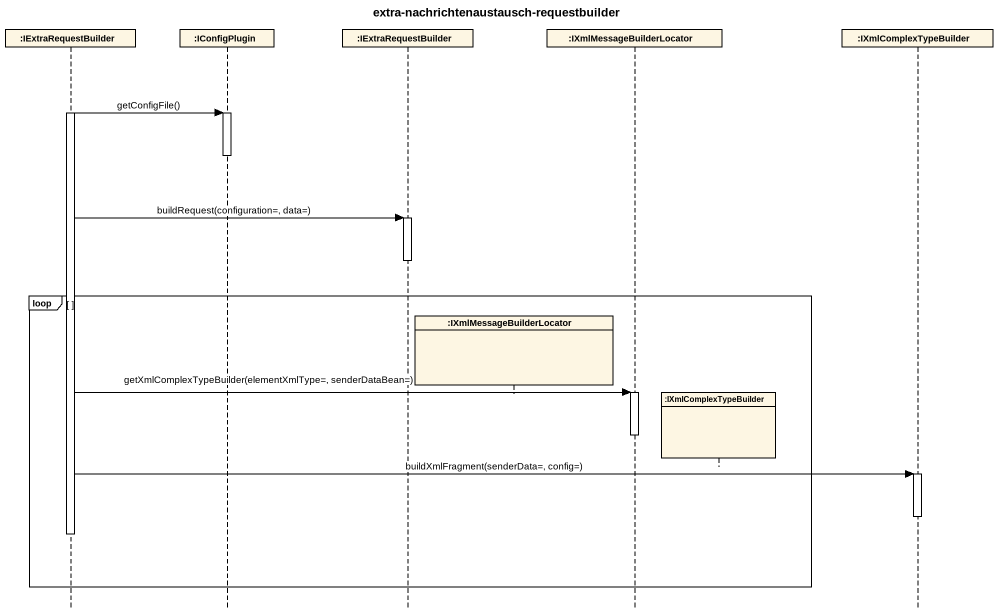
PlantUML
@startuml
title extra-nachrichtenaustausch-requestbuilder
hide footbox
participant ":IExtraRequestBuilder" as IExtraRequestBuilder
participant ":IConfigPlugin" as IConfigPlugin
participant ":IExtraRequestBuilder" as IExtraRequestBuilder_2
participant ":IXmlMessageBuilderLocator" as IXmlMessageBuilderLocator
participant ":IXmlMessageBuilderLocator" as IXmlMessageBuilderLocator_2
participant ":IXmlComplexTypeBuilder" as IXmlComplexTypeBuilder
participant ":IXmlComplexTypeBuilder" as IXmlComplexTypeBuilder_2

activate IExtraRequestBuilder
IExtraRequestBuilder -> IConfigPlugin : getConfigFile()
activate IConfigPlugin
deactivate IConfigPlugin
IExtraRequestBuilder -> IExtraRequestBuilder_2 : buildRequest(configuration=, data=)
activate IExtraRequestBuilder_2
deactivate IExtraRequestBuilder_2
loop
  IExtraRequestBuilder -> IXmlMessageBuilderLocator_2 : getXmlComplexTypeBuilder(elementXmlType=, senderDataBean=)
  activate IXmlMessageBuilderLocator_2
  deactivate IXmlMessageBuilderLocator_2
  IExtraRequestBuilder -> IXmlComplexTypeBuilder_2 : buildXmlFragment(senderData=, config=)
  activate IXmlComplexTypeBuilder_2
  deactivate IXmlComplexTypeBuilder_2
  deactivate IExtraRequestBuilder
end
@enduml
